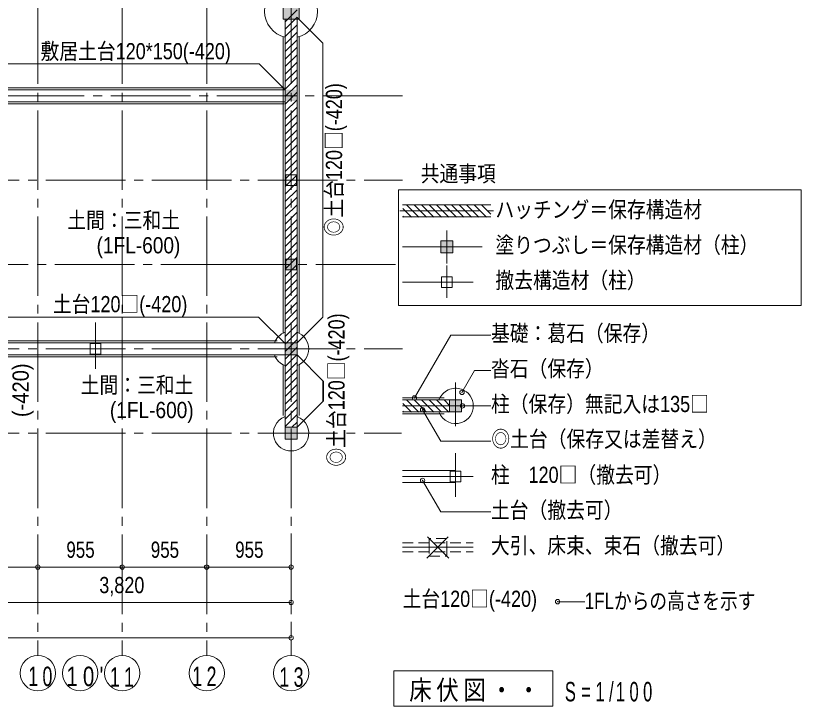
# Model space of a CAD drawing. Units: millimetres at full size, sheet at 1:100. Extents: x -20206 to -461, y -13906 to 13689.
# Drawn here: x -9347 to -461, y 944 to 8760 of the extents above; entities that cross this region are included whole.
import ezdxf
from ezdxf.enums import TextEntityAlignment as Align

# ---------------------------------------------------------------- set-up
doc = ezdxf.new("R2010")
doc.units = ezdxf.units.MM
doc.header["$LTSCALE"] = 100
doc.header["$PDMODE"] = 32
doc.header["$PDSIZE"] = 50
doc.linetypes.add('CHAIN2', pattern=[12, 9, -1, 1, -1])
doc.linetypes.add('DASHED1', pattern=[1.8, 1.2, -0.6])
for name, color, linetype, lineweight in [('1-0_通り心', 253, 'CHAIN2', 9), ('1-1_構造・躯体', 7, 'Continuous', 18), ('1-4_見え掛り', 5, 'Continuous', 15), ('1-5_建具枠', 4, 'DASHED1', 9), ('1-B_予備', 4, 'Continuous', 9), ('1-C_ハッチ', 253, 'Continuous', 9), ('1-D_寸法', 4, 'Continuous', 9), ('1-E_文字', 3, 'Continuous', 9), ('1-F_補助線', 3, 'Continuous', 9)]:
    doc.layers.add(name, color=color, linetype=linetype, lineweight=lineweight)
doc.styles.add('ＭＳ Ｐゴシック', font='')
doc.styles.get('ＭＳ Ｐゴシック').set_extended_font_data('MS PGothic')

# ---------------------------------------------------------------- blocks, each defined once
blk = doc.blocks.new('10')
at = {"layer": '1-E_文字', "color": 4}
blk.add_circle((-6.1, 43.1), 200, dxfattribs=at)
at = {"layer": '1-E_文字', "insert": (-115.1, -106.9), "char_height": 219.9, "attachment_point": 7, "style": 'ＭＳ Ｐゴシック'}
blk.add_mtext('\\T1.44;\\W0.7;10', dxfattribs=at)
blk = doc.blocks.new("10'")
at = {"layer": '1-E_文字', "color": 4}
blk.add_circle((1.3, 7.4), 200, dxfattribs=at)
at = {"layer": '1-E_文字', "insert": (-152.7, -142.6), "char_height": 219.9, "attachment_point": 7, "style": 'ＭＳ Ｐゴシック'}
blk.add_mtext("\\T1.46;\\W0.8;10'", dxfattribs=at)
blk = doc.blocks.new('11s')
at = {"layer": '1-F_補助線', "color": 4}
blk.add_circle((2.9, 154.1), 200, dxfattribs=at)
at = {"layer": '1-F_補助線', "insert": (-137.5, 0), "char_height": 219.9, "attachment_point": 7, "style": 'ＭＳ Ｐゴシック'}
blk.add_mtext('\\T1.44;\\W0.7;11', dxfattribs=at)
blk = doc.blocks.new('12')
at = {"layer": '1-E_文字', "color": 4}
blk.add_circle((7.3, 42.1), 200, dxfattribs=at)
at = {"layer": '1-E_文字', "insert": (-155.3, -104), "char_height": 219.9, "attachment_point": 7, "style": 'ＭＳ Ｐゴシック'}
blk.add_mtext('\\T1.44;\\W0.7;12', dxfattribs=at)
blk = doc.blocks.new('13')
at = {"layer": '1-E_文字', "color": 4}
blk.add_circle((-0.2, 45.1), 200, dxfattribs=at)
at = {"layer": '1-E_文字', "insert": (-132.8, -113.1), "char_height": 219.9, "attachment_point": 7, "style": 'ＭＳ Ｐゴシック'}
blk.add_mtext('\\T1.44;\\W0.7;13', dxfattribs=at)

msp = doc.modelspace()

# ---------------------------------------------------------------- linework, layer by layer
at = {"layer": '1-0_通り心'}
for p, q in [((-9096.7, 13688.6), (-9096.7, 1520)), ((-8141.7, 13688.6), (-8141.7, 1520)), ((-7186.7, 13688.6), (-7186.7, 1520)), ((-6231.7, 13688.6), (-6231.7, 1520)), ((-4970.9, 7854.5), (-10684.2, 7854.5)), ((-19806.3, 6899.5), (-4970.9, 6899.5)), ((-5003.7, 6551.8), (-3943.7, 6551.8)), ((-4470.9, 6330.6), (-4470.9, 5956.3)), ((-4970.9, 6144.5), (-3970.9, 6144.5)), ((-6804.3, 5944.5), (-19806.3, 5944.5)), ((-5052.4, 5944.5), (-6804.3, 5944.5)), ((-4470.9, 5569.1), (-4470.9, 5934.1)), ((-4170.9, 5744.5), (-4970.9, 5744.5)), ((-8141.7, 5347.7), (-8141.7, 4354.7)), ((-8444.7, 4763.6), (-8444.7, 5289.3)), ((-19806.3, 4989.5), (-4970.9, 4989.5)), ((-4370.9, 4115.8), (-4370.9, 4609.4)), ((-4370.9, 4115.8), (-4370.9, 4609.4)), ((-4970.9, 4344.5), (-4170.9, 4344.5)), ((-4970.9, 4344.5), (-4170.9, 4344.5)), ((-19806.3, 4034.5), (-4983.2, 4034.5)), ((-4370.9, 3315.8), (-4370.9, 3809.4)), ((-4370.9, 3315.8), (-4370.9, 3809.4)), ((-4170.9, 3544.5), (-4970.9, 3544.5)), ((-4970.9, 2744.5), (-4170.9, 2744.5))]:
    msp.add_line(p, q, dxfattribs=at)
at = {"layer": '1-1_構造・躯体'}
for points in [[(-6321.7, 8719.5), (-6141.7, 8719.5), (-6141.7, 8899.5), (-6321.7, 8899.5)], [(-6291.7, 6839.5), (-6171.7, 6839.5), (-6171.7, 6959.5), (-6291.7, 6959.5)], [(-4403.4, 6077.8), (-4403.4, 6212.8), (-4538.4, 6212.8), (-4538.4, 6077.8)], [(-6291.7, 5884.5), (-6171.7, 5884.5), (-6171.7, 6004.5), (-6291.7, 6004.5)], [(-4410.9, 5804.6), (-4410.9, 5684.6), (-4530.9, 5684.6), (-4530.9, 5804.6)], [(-8504.7, 4929.5), (-8384.7, 4929.5), (-8384.7, 5049.5), (-8504.7, 5049.5)], [(-6299.2, 4922), (-6164.2, 4922), (-6164.2, 5057), (-6299.2, 5057)], [(-4303.4, 4277), (-4303.4, 4412), (-4438.4, 4412), (-4438.4, 4277)], [(-6299.2, 3967), (-6164.2, 3967), (-6164.2, 4102), (-6299.2, 4102)], [(-4310.9, 3604.6), (-4310.9, 3484.6), (-4430.9, 3484.6), (-4430.9, 3604.6)]]:
    msp.add_lwpolyline(points, close=True, dxfattribs=at)
at = {"layer": '1-4_見え掛り'}
for p, q in [((-6299.2, 8719.5), (-6299.2, 4034.5)), ((-6164.2, 8719.5), (-6164.2, 4034.5)), ((-6299.2, 7922), (-9984.2, 7922)), ((-6299.2, 7787), (-9984.2, 7787)), ((-4970.9, 6619.3), (-3970.9, 6619.3)), ((-4970.9, 6484.3), (-3970.9, 6484.3)), ((-6299.2, 5057), (-9991.7, 5057)), ((-6299.2, 4922), (-9991.7, 4922)), ((-4970.9, 4412), (-4370.9, 4412)), ((-4970.9, 4277), (-4370.9, 4277)), ((-4970.9, 3612), (-4370.9, 3612)), ((-4970.9, 3477), (-4370.9, 3477))]:
    msp.add_line(p, q, dxfattribs=at)
at = {"layer": '1-4_見え掛り', "linetype": 'DASHED1'}
for p, q in [((-4970.9, 2794.5), (-4170.9, 2794.5)), ((-4970.9, 2694.5), (-4170.9, 2694.5))]:
    msp.add_line(p, q, dxfattribs=at)
at = {"layer": '1-5_建具枠', "linetype": 'Continuous'}
for p, q in [((-6321.7, 8523.4), (-6321.7, 5168.2)), ((-6141.7, 8523.4), (-6141.7, 5168.2)), ((-6309.8, 7944.5), (-9984.2, 7944.5)), ((-6309.8, 7764.5), (-9984.2, 7764.5)), ((-6390.6, 5079.5), (-9912.5, 5079.5)), ((-6390.6, 4899.5), (-9912.5, 4899.5)), ((-6321.7, 4810.9), (-6321.7, 4234.9)), ((-6141.7, 4810.9), (-6141.7, 4234.9)), ((-4970.9, 4434.5), (-4501.9, 4434.5)), ((-4970.9, 4254.5), (-4501.9, 4254.5))]:
    msp.add_line(p, q, dxfattribs=at)
at = {"layer": '1-5_建具枠'}
for p, q in [((-4470.9, 2694.5), (-4470.9, 2844.5)), ((-4670.9, 2794.5), (-4670.9, 2644.5)), ((-4470.9, 2644.5), (-4470.9, 2694.5)), ((-4670.9, 2644.5), (-4470.9, 2644.5))]:
    msp.add_line(p, q, dxfattribs=at)
msp.add_lwpolyline([(-4470.9, 2844.5), (-4670.9, 2844.5), (-4670.9, 2794.5)], dxfattribs=at)
at = {"layer": '1-5_建具枠', "linetype": 'Continuous'}
for centre, radius, start, end in [((-6231.7, 8809.5), 300, 103.00288, 256.99712), ((-6231.7, 8809.5), 300, 283.00288, 76.99712), ((-6231.7, 4989.5), 200, 109.72463, 160.27537), ((-6231.7, 4989.5), 200, 289.72463, 70.27537), ((-6231.7, 4989.5), 200, 199.72463, 250.27537), ((-4370.9, 4344.5), 200, 70.27537, 160.27537), ((-4370.9, 4344.5), 200, 289.72463, 70.27537), ((-4370.9, 4344.5), 200, 199.72463, 289.72463), ((-6231.7, 4034.5), 200, 109.72463, 199.72463), ((-6231.7, 4034.5), 200, 340.27537, 70.27537), ((-6231.7, 4034.5), 200, 199.72463, 340.27537)]:
    msp.add_arc(centre, radius, start, end, dxfattribs=at)
at = {"layer": '1-B_予備'}
for p, q in [((-6164.2, 8742), (-5871.7, 8449.5)), ((-5871.7, 8449.5), (-5871.7, 5349.5)), ((-9691.7, 8214.5), (-6591.7, 8214.5)), ((-6299.2, 7922), (-6591.7, 8214.5)), ((-9684.2, 5349.5), (-6599.2, 5349.5)), ((-6299.2, 5049.5), (-6599.2, 5349.5)), ((-6164.2, 5057), (-5871.7, 5349.5)), ((-6164.2, 4922), (-5864.2, 4622)), ((-5871.7, 4629.5), (-5871.7, 4394.5)), ((-5864.2, 4622), (-5864.2, 4402)), ((-6164.2, 4102), (-5864.2, 4402))]:
    msp.add_line(p, q, dxfattribs=at)
at = {"layer": '1-B_予備', "color": 3, "lineweight": 25}
for p, q in [((-4695.9, 2619.5), (-4454, 2861.4)), ((-4445.9, 2619.5), (-4687.7, 2861.4))]:
    msp.add_line(p, q, dxfattribs=at)
at = {"layer": '1-B_予備', "color": 8}
for points in [[(-6321.7, 8899.5), (-6321.7, 8719.5), (-6141.7, 8899.5), (-6141.7, 8719.5)], [(-6299.2, 7922), (-6299.2, 7795.2), (-6172.4, 7922), (-6172.4, 7795.2)], [(-4538.4, 6074), (-4403.4, 6074), (-4538.4, 6209), (-4403.4, 6209)], [(-6291.7, 6004.5), (-6291.7, 5884.5), (-6171.7, 6004.5), (-6171.7, 5884.5)], [(-6299.2, 5057), (-6299.2, 4922), (-6164.2, 5057), (-6164.2, 4922)], [(-4438.4, 4273.3), (-4303.4, 4273.3), (-4438.4, 4408.3), (-4303.4, 4408.3)], [(-6299.2, 4102), (-6299.2, 3967), (-6164.2, 4102), (-6164.2, 3967)]]:
    msp.add_solid(points, dxfattribs=at)
at = {"layer": '1-C_ハッチ'}
for p, q in [((-6299.2, 8692.9), (-6164.2, 8827.9)), ((-6299.2, 8608.1), (-6164.2, 8743.1)), ((-6299.2, 8523.2), (-6164.2, 8658.2)), ((-6299.2, 8438.4), (-6164.2, 8573.4)), ((-6299.2, 8353.5), (-6164.2, 8488.5)), ((-6299.2, 8268.7), (-6164.2, 8403.7)), ((-6299.2, 8183.8), (-6164.2, 8318.8)), ((-6299.2, 8099), (-6164.2, 8234)), ((-6299.2, 8014.1), (-6164.2, 8149.1)), ((-6299.2, 7929.3), (-6164.2, 8064.3)), ((-6299.2, 7844.4), (-6164.2, 7979.4)), ((-6299.2, 7759.6), (-6164.2, 7894.6)), ((-6299.2, 7674.7), (-6164.2, 7809.7)), ((-6299.2, 7589.9), (-6164.2, 7724.9)), ((-6299.2, 7505), (-6164.2, 7640)), ((-6299.2, 7420.2), (-6164.2, 7555.2)), ((-6299.2, 7335.3), (-6164.2, 7470.3)), ((-6299.2, 7250.5), (-6164.2, 7385.5)), ((-6299.2, 7165.6), (-6164.2, 7300.6)), ((-6299.2, 7080.7), (-6164.2, 7215.7)), ((-6299.2, 6995.9), (-6164.2, 7130.9)), ((-6299.2, 6911), (-6164.2, 7046)), ((-6299.2, 6826.2), (-6164.2, 6961.2)), ((-6299.2, 6741.3), (-6164.2, 6876.3)), ((-6299.2, 6656.5), (-6164.2, 6791.5)), ((-6299.2, 6571.6), (-6164.2, 6706.6)), ((-6299.2, 6486.8), (-6164.2, 6621.8)), ((-4871.5, 6480.5), (-4968.3, 6577.4)), ((-4786.6, 6480.5), (-4921.6, 6615.5)), ((-4701.8, 6480.5), (-4836.8, 6615.5)), ((-4616.9, 6480.5), (-4751.9, 6615.5)), ((-4532.1, 6480.5), (-4667.1, 6615.5)), ((-4447.2, 6480.5), (-4582.2, 6615.5)), ((-4438.4, 6556.5), (-4497.4, 6615.5)), ((-4362.4, 6480.5), (-4497.4, 6615.5)), ((-4277.5, 6480.5), (-4412.5, 6615.5)), ((-4192.7, 6480.5), (-4327.7, 6615.5)), ((-4107.8, 6480.5), (-4242.8, 6615.5)), ((-4023, 6480.5), (-4158, 6615.5)), ((-3970.9, 6513.3), (-4073.1, 6615.5)), ((-6299.2, 6401.9), (-6164.2, 6536.9)), ((-4956.3, 6480.5), (-4968.3, 6492.5)), ((-6299.2, 6317.1), (-6164.2, 6452.1)), ((-6299.2, 6232.2), (-6164.2, 6367.2)), ((-6299.2, 6147.4), (-6164.2, 6282.4)), ((-6299.2, 6062.5), (-6164.2, 6197.5)), ((-6299.2, 5977.7), (-6164.2, 6112.7)), ((-6299.2, 5892.8), (-6164.2, 6027.8)), ((-6299.2, 5808), (-6164.2, 5943)), ((-6299.2, 5723.1), (-6164.2, 5858.1)), ((-6299.2, 5638.2), (-6164.2, 5773.2)), ((-6299.2, 5553.4), (-6164.2, 5688.4)), ((-6299.2, 5468.5), (-6164.2, 5603.5)), ((-6299.2, 5383.7), (-6164.2, 5518.7)), ((-6299.2, 5298.8), (-6164.2, 5433.8)), ((-6299.2, 5214), (-6164.2, 5349)), ((-6299.2, 5129.1), (-6164.2, 5264.1)), ((-6299.2, 5044.3), (-6164.2, 5179.3)), ((-6299.2, 4959.4), (-6164.2, 5094.4)), ((-6299.2, 4874.6), (-6164.2, 5009.6)), ((-6299.2, 4789.7), (-6164.2, 4924.7)), ((-6299.2, 4704.9), (-6164.2, 4839.9)), ((-6299.2, 4620), (-6164.2, 4755)), ((-6299.2, 4535.2), (-6164.2, 4670.2)), ((-6299.2, 4450.3), (-6164.2, 4585.3)), ((-6299.2, 4365.5), (-6164.2, 4500.5)), ((-6299.2, 4280.6), (-6164.2, 4415.6)), ((-4871.5, 4273.3), (-4968.3, 4370.1)), ((-4786.6, 4273.3), (-4921.6, 4408.3)), ((-4701.8, 4273.3), (-4836.8, 4408.3)), ((-4616.9, 4273.3), (-4751.9, 4408.3)), ((-4532.1, 4273.3), (-4667.1, 4408.3)), ((-4447.2, 4273.3), (-4582.2, 4408.3)), ((-4438.4, 4349.3), (-4497.4, 4408.3)), ((-6299.2, 4195.7), (-6164.2, 4330.7)), ((-4956.3, 4273.3), (-4968.3, 4285.2)), ((-6299.2, 4110.9), (-6164.2, 4245.9)), ((-6223.2, 4102), (-6164.2, 4161))]:
    msp.add_line(p, q, dxfattribs=at)
at = {"layer": '1-D_寸法'}
for p, q in [((-6231.7, 2120), (-6231.7, 2899.6)), ((-9096.7, 2520), (-9096.7, 2768)), ((-8141.7, 2520), (-8141.7, 2768)), ((-7186.7, 2520), (-7186.7, 2768)), ((-6231.7, 2520), (-6231.7, 2768)), ((-10051.7, 2520), (-9096.7, 2520)), ((-9096.7, 2520), (-8141.7, 2520)), ((-8141.7, 2520), (-7186.7, 2520)), ((-7186.7, 2520), (-6231.7, 2520)), ((-10051.7, 2120), (-6231.7, 2120)), ((-6231.7, 1720), (-6231.7, 1902)), ((-17691.7, 1720), (-6231.7, 1720))]:
    msp.add_line(p, q, dxfattribs=at)
for p in [(-9096.7, 2520), (-8141.7, 2520), (-7186.7, 2520), (-6231.7, 2520), (-6231.7, 2120), (-6231.7, 1720)]:
    msp.add_point(p, dxfattribs=at)
at = {"layer": '1-E_文字', "color": 4}
for p, q in [((-4836.5, 4434.5), (-4426.6, 5144.5)), ((-3970.9, 5144.5), (-4426.6, 5144.5)), ((-4299, 4497.3), (-4156.3, 4744.5)), ((-3970.9, 4744.5), (-4156.3, 4744.5)), ((-4744.2, 4300.4), (-4538.7, 3944.5)), ((-3970.9, 4344.5), (-4294, 4344.5)), ((-3970.9, 3944.5), (-4538.7, 3944.5)), ((-4744.2, 3500.4), (-4538.7, 3144.5)), ((-3970.9, 3144.5), (-4538.7, 3144.5)), ((-3217.5, 2128.4), (-2910, 2128.4))]:
    msp.add_line(p, q, dxfattribs=at)
for points in [[(-5015.5, 6790.8), (-460.6, 6790.8), (-460.6, 5481.1), (-5015.5, 5481.1)], [(-5070.9, 944.5), (-3270.9, 944.5), (-3270.9, 1344.5), (-5070.9, 1344.5)]]:
    msp.add_lwpolyline(points, close=True, dxfattribs=at)
for p in [(-4836.5, 4434.5), (-4299, 4497.3), (-4294, 4344.5), (-4744.2, 4300.4), (-4744.2, 3500.4), (-3217.5, 2128.4)]:
    msp.add_point(p, dxfattribs=at)

# ---------------------------------------------------------------- block references
at = {"layer": '1-F_補助線'}
for name, p in [('10', (-9090.6, 1276.9)), ("10'", (-8620.6, 1312.6)), ('11s', (-8144.6, 1165.9)), ('12', (-7194, 1277.9)), ('13', (-6231.5, 1274.9))]:
    msp.add_blockref(name, p, dxfattribs=at)

# ---------------------------------------------------------------- texts
at = {"layer": '1-D_寸法', "color": 3, "style": 'ＭＳ Ｐゴシック'}
for s, width, p in [('955', 0.8, (-8774.2, 2570)), ('955', 0.8, (-7819.2, 2570)), ('955', 0.8, (-6864.2, 2570)), ('3,820', 0.85, (-8401.7, 2170))]:
    msp.add_text(s, height=183.3, dxfattribs=dict(at, width=width)).set_placement(p, align=Align.BOTTOM_LEFT)
at = {"layer": '1-E_文字', "style": 'ＭＳ Ｐゴシック'}
for s, width, p in [('敷居土台120*150(-420)', 0.85, (-9066.5, 8212.4)), ('共通事項', 0.85, (-4766.1, 6826.2)), ('ハッチング＝保存構造材', 0.85, (-3920.9, 6419.5)), ('土間：三和土', 0.85, (-8763.2, 6299.4)), ('(1FL-600)', 0.9, (-8432.2, 6015.9)), ('塗りつぶし＝保存構造材（柱）', 0.85, (-3920.9, 6019.5)), ('撤去構造材（柱）', 0.85, (-3920.9, 5619.5)), ('土台120□(-420)', 0.85, (-8926.7, 5349.5)), ('基礎：葛石（保存）', 0.85, (-3970.9, 5019.5)), ('沓石（保存）', 0.85, (-3970.9, 4619.5)), ('土間：三和土', 0.85, (-8612.6, 4434.5)), ('柱（保存）無記入は135□', 0.85, (-3970.9, 4219.5)), ('(1FL-600)', 0.9, (-8281.6, 4151.1)), ('◎土台（保存又は差替え）', 0.85, (-3966.6, 3823.5)), ('柱\u3000120□（撤去可）', 0.85, (-3970.9, 3418)), ('土台（撤去可）', 0.85, (-3970.9, 3019.5)), ('大引、床束、束石（撤去可）', 0.85, (-3970.9, 2617.5)), ('土台120□(-420)', 0.85, (-4970.9, 2014.5)), ('1FLからの高さを示す', 0.8, (-2910, 1990.6))]:
    msp.add_text(s, height=183.3, dxfattribs=dict(at, width=width)).set_placement(p, align=Align.BOTTOM_LEFT)
for s, width, p in [('◎土台120□(-420)', 0.85, (-5600.3, 6262.7)), ('◎土台120□(-420)', 0.85, (-5572.3, 3657.3)), ('(-420)', 0.95, (-9145.1, 4217.5))]:
    msp.add_text(s, height=183.3, rotation=90, dxfattribs=dict(at, width=width)).set_placement(p, align=Align.BOTTOM_LEFT)
at = {"layer": '1-E_文字', "char_height": 219.9, "attachment_point": 7, "style": 'ＭＳ Ｐゴシック'}
for s, insert in [('\\T1.2;\\W0.85;床伏図・・', (-4895.9, 994.5)), ('\\T1.48;\\W0.65;S=1/100', (-3135, 996.9))]:
    msp.add_mtext(s, dxfattribs=dict(at, insert=insert))

doc.saveas('drawing.dxf')
